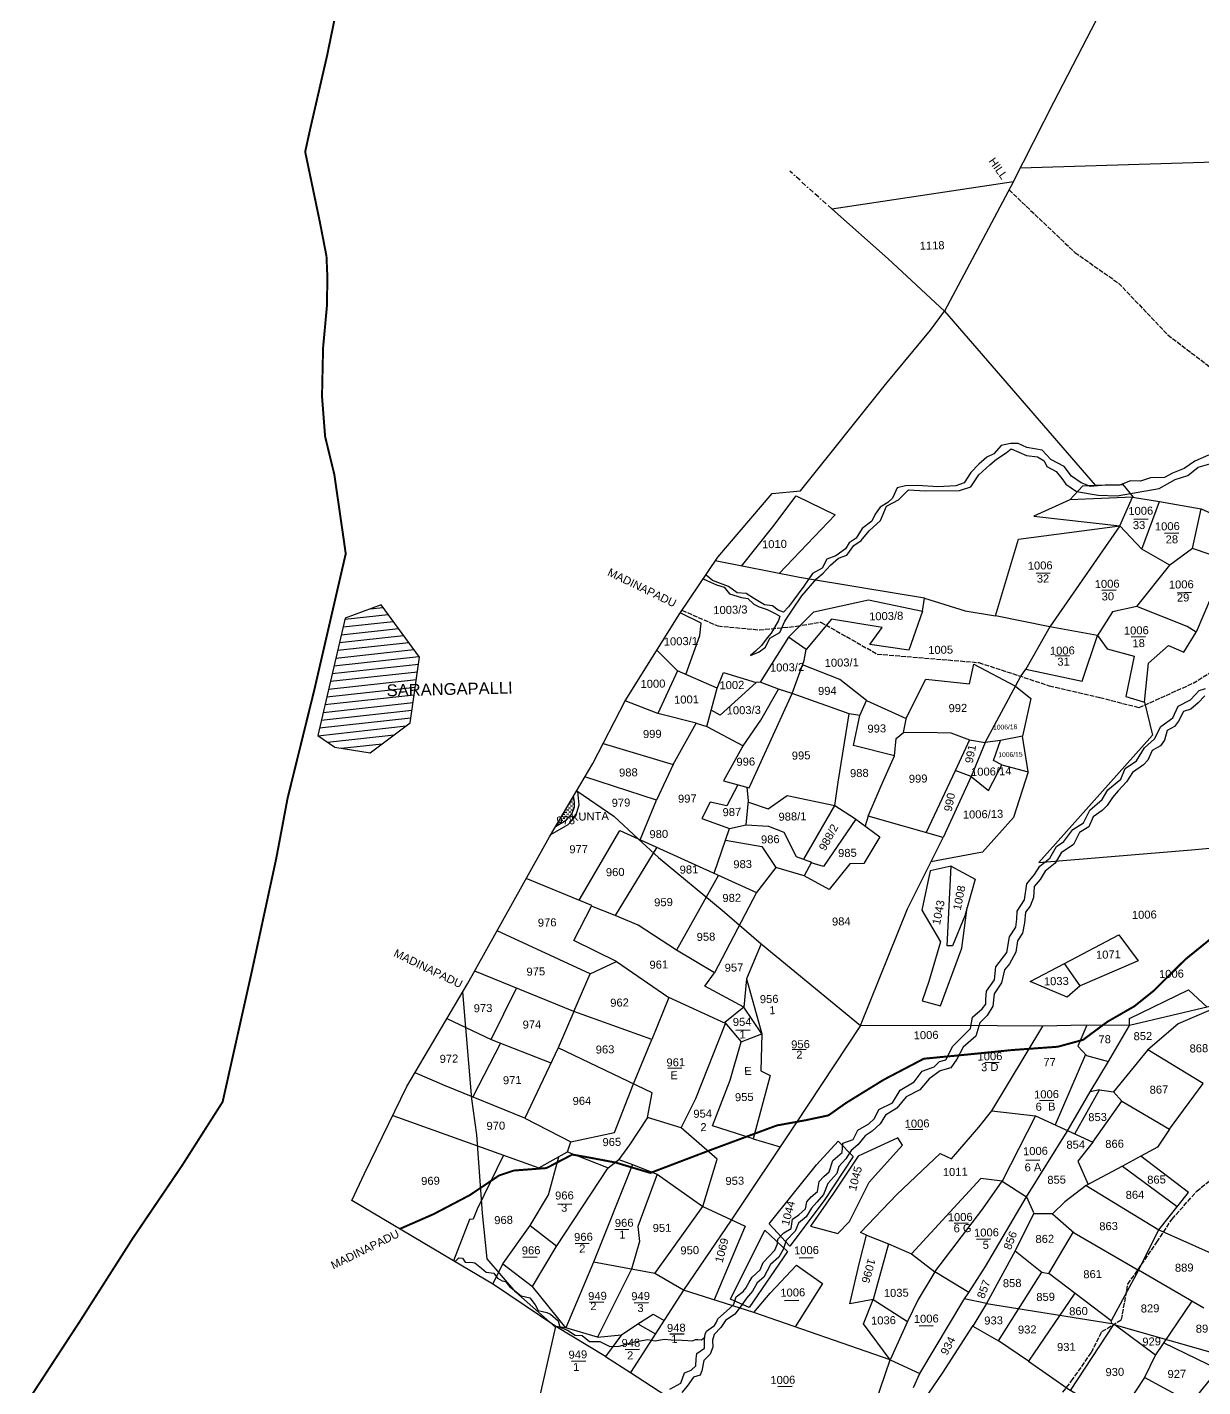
# Model space of a CAD drawing. Header units: millimetres. Extents: x 364796 to 377572, y 1836794 to 1850679.
# Drawn here: x 369219 to 372195, y 1841451 to 1844893 of the extents above; entities that cross this region are included whole.
import ezdxf

# ---------------------------------------------------------------- set-up
doc = ezdxf.new("R2010")
doc.units = ezdxf.units.MM
doc.linetypes.add('ACAD_ISO02W100', pattern=[15, 12, -3])
doc.linetypes.add('BORDER', pattern=[44.45, 12.7, -6.35, 12.7, -6.35, 0, -6.35])
doc.layers.add('BND', color=6, linetype='BORDER', lineweight=30)
for name, color, linetype in [('CARTTRCK', 31, 'ACAD_ISO02W100'), ('NALA', 4, 'Continuous'), ('ROAD', 1, 'Continuous'), ('ROADS', 50, 'Continuous'), ('SY.AREA', 7, 'Continuous'), ('TEXT', 7, 'Continuous'), ('VILLAGE AREA', 1, 'Continuous'), ('WATER', 4, 'Continuous')]:
    doc.layers.add(name, color=color, linetype=linetype)
doc.styles.get("Standard").update_dxf_attribs({"font": 'arial.ttf', "height": 2.5})

msp = doc.modelspace()

# ---------------------------------------------------------------- hatches: boundary and pattern name
at = {"layer": 'VILLAGE AREA'}
h = msp.add_hatch(dxfattribs=at)
h.set_pattern_fill('ANSI31', color=256, scale=6, angle=321.2909465, style=0)
h.paths.add_polyline_path([(370115.1, 1843430.7), (370023.9, 1843397), (369954.5, 1843099.8), (369998.1, 1843070.1), (370087.4, 1843056.2), (370188.5, 1843131.5), (370212.3, 1843297.9)])
at = {"layer": 'WATER'}
h = msp.add_hatch(dxfattribs=at)
h.set_pattern_fill('DASH', color=256, scale=1.62135, angle=1.2909, style=0)
h.set_pattern_definition([(1.29095, (368861.6305, 1841909.4825), (5.030504, 5.262456), [5.147786, -5.147786])])
h.paths.add_polyline_path([(370598, 1842901.4), (370604.8, 1842918), (370604.5, 1842931.6), (370602, 1842945.9), (370556.7, 1842869.3), (370583.3, 1842885.3)])

# ---------------------------------------------------------------- linework, layer by layer
at = {"layer": 'BND', "linetype": 'ByBlock'}
msp.add_lwpolyline([(370507.8, 1841383.8), (370557.3, 1841603.4), (370399.2, 1841709.5), (370297.9, 1841769.5), (370041.1, 1841922), (370073.1, 1841990.6), (370180, 1842210.6), (370333.6, 1842470.7), (370541.2, 1842843.1), (370650.9, 1843028.5), (370732.6, 1843187.3), (370871.2, 1843409), (370967.2, 1843551.3), (371105.1, 1843712.6), (371176.4, 1843719.7), (371392.1, 1843988.6), (371505.2, 1844126.3), (371540.7, 1844174.5), (371398.2, 1844306.8), (371255.8, 1844433.3), (371715.9, 1844502.5), (371817.6, 1844703.4), (371973.2, 1845003.7)], dxfattribs=at)
at = {"layer": 'BND'}
msp.add_lwpolyline([(371255.8, 1844433.3), (371149.6, 1844528.6)], dxfattribs=at)
at = {"layer": 'CARTTRCK'}
for points in [[(371704.5, 1844481.1), (371871, 1844323), (371981.8, 1844245.1), (372106.1, 1844114.4), (372237.9, 1844013.9), (372390.4, 1843870.6), (372511.3, 1843831.1), (372827.4, 1843779.6), (373011.7, 1843767.4), (373123.4, 1843711.4), (373207.9, 1843578.9), (373310.4, 1843507.7), (373520.6, 1843376.2), (373595.6, 1843313.9)], [(370876.5, 1843416.9), (370967.2, 1843377.2), (371072.4, 1843367.3), (371166.3, 1843376.2), (371227.4, 1843387.1), (371371, 1843305.9), (371627.8, 1843284.5), (371806.3, 1843225.8), (371933.8, 1843196), (372033.8, 1843170.5), (372170.1, 1843232.2), (372297.8, 1843311.3), (372714.6, 1843331.6), (373025.3, 1843337.2), (373116, 1843347.7), (373245.1, 1843304.3), (373308.2, 1843229.5), (373438.2, 1843266.4), (373485.1, 1843243), (373551.7, 1843191.4)], [(371831.6, 1841425.2), (371862.8, 1841465.3), (371912.9, 1841537.7), (371939.6, 1841590.5), (371989.2, 1841620.7), (372005.4, 1841710.6), (372078.9, 1841816.8), (372117, 1841875.2), (372179.5, 1841945.8), (372246.8, 1842001.2)]]:
    msp.add_lwpolyline(points, dxfattribs=at)
at = {"layer": 'NALA'}
for points in [[(370930, 1843496.2), (370948.5, 1843488.2), (370963.6, 1843481.1), (370983.3, 1843475.5), (370996.6, 1843458.2), (371027.2, 1843449.4), (371042.9, 1843446.4), (371058.8, 1843432.5), (371071.8, 1843425.4), (371092.2, 1843419.1), (371112.1, 1843408.7), (371124.4, 1843401.6), (371120.6, 1843390.7), (371102.4, 1843359.1), (371091.8, 1843347.4), (371078, 1843327.5), (371062.8, 1843313.6), (371050.2, 1843302.5), (371071.6, 1843311.8), (371087.6, 1843323.7), (371098.6, 1843346.2), (371124, 1843360.3), (371136.9, 1843389), (371157.2, 1843419.9), (371180.1, 1843453.5), (371217.7, 1843497.6), (371233.6, 1843510.8), (371252.1, 1843530.9), (371272.7, 1843548.9), (371293.5, 1843556.1), (371311.9, 1843580.9), (371329.9, 1843593.5), (371350, 1843618), (371379.2, 1843644.4), (371394.6, 1843680.5), (371424.7, 1843696.1), (371449.8, 1843721.7), (371492.5, 1843719.3), (371579.1, 1843719.9), (371608, 1843729.3), (371628.3, 1843760.2), (371655.5, 1843785.1), (371672.7, 1843799.7), (371697.4, 1843815.2), (371710.1, 1843825.6), (371748.8, 1843808.4), (371776.6, 1843805.6), (371793.1, 1843795.2), (371800.2, 1843781.1), (371823.5, 1843768.1), (371838.1, 1843750.9), (371847.9, 1843736.2), (371875.4, 1843717.2), (371929.7, 1843708.3), (371978.5, 1843706.7), (372084.3, 1843725.3), (372125.1, 1843747.9), (372156.7, 1843758.1), (372183.3, 1843778.9), (372224.7, 1843790.9)], [(372209.5, 1843809.8), (372174.3, 1843794.2), (372147.3, 1843775.5), (372118, 1843764.2), (372098.2, 1843753), (372062.7, 1843752.2), (372036.9, 1843743.9), (372012, 1843744.7), (371984.1, 1843733.3), (371947.9, 1843733.9), (371910.5, 1843730.3), (371886.8, 1843739.2), (371862.9, 1843756.1), (371844.3, 1843781.1), (371810.4, 1843798.4), (371788.4, 1843822), (371749.3, 1843829.2), (371727.7, 1843839.4), (371708.2, 1843839), (371684.2, 1843834.4), (371665.9, 1843813.2), (371648, 1843804.8), (371628.3, 1843786.9), (371608, 1843765.7), (371590.5, 1843739.2), (371569.8, 1843732), (371523.8, 1843729.6), (371472.8, 1843733.2), (371442.7, 1843731.8), (371421.3, 1843727.3), (371409.2, 1843700.3), (371397.3, 1843689.9), (371378.2, 1843678.1), (371365.8, 1843659.8), (371356.9, 1843642.1), (371332.5, 1843624.2), (371317.6, 1843599.1), (371299.8, 1843587.3), (371290.7, 1843572.3), (371265.6, 1843555), (371243, 1843546.5), (371231.2, 1843523.7), (371206.7, 1843509.8), (371184.7, 1843477.8), (371158.6, 1843442.4), (371146.3, 1843425.4), (371133.8, 1843412.3), (371119.7, 1843416.7), (371105.3, 1843427.8), (371085.2, 1843430.7), (371060, 1843446.2), (371038.9, 1843459.1), (371016.1, 1843461.3), (370994.3, 1843476.9), (370953.7, 1843492), (370941.4, 1843503.1), (370936.4, 1843505.6)], [(370845.6, 1841444.4), (370873.3, 1841459.5), (370882.6, 1841485.7), (370900.1, 1841492.8), (370911.8, 1841504), (370912.4, 1841521.1), (370914.3, 1841535.1), (370933.2, 1841548.5), (370933.2, 1841570.8), (370935, 1841583.8), (370939, 1841591.1), (370950.8, 1841599.7), (370958.9, 1841605.6), (370963.9, 1841614), (370966.9, 1841622.4), (370996.9, 1841648.5), (371008.1, 1841660.2), (371013.9, 1841678.5), (371031.8, 1841691.8), (371037.8, 1841700.3), (371046.8, 1841715.5), (371054.1, 1841728), (371074.5, 1841746.6), (371081.8, 1841765.4), (371097.1, 1841781.4), (371111.3, 1841796.2), (371118.2, 1841812.5), (371119.5, 1841824.4), (371134.2, 1841840.3), (371152.6, 1841851.1), (371156.2, 1841875.1), (371172.1, 1841886.3), (371189, 1841901.1), (371192.3, 1841919.3), (371203.4, 1841931.5), (371219.7, 1841944.8), (371223.8, 1841970.4), (371236, 1841983.1), (371249.3, 1841994.8), (371258, 1842023.6), (371282.4, 1842043.8), (371283.5, 1842067.2), (371309.7, 1842076.6), (371321.8, 1842100.1), (371349.5, 1842116.8), (371364.2, 1842130.1), (371375.2, 1842152.7), (371409.6, 1842169.5), (371429.1, 1842202.1), (371464.5, 1842222.7), (371484.6, 1842250.1), (371514.5, 1842261.1), (371528.4, 1842274.2), (371544.5, 1842278.2), (371562.4, 1842312.9), (371584.2, 1842335.2), (371606.6, 1842357.5), (371612.1, 1842386.7), (371636.1, 1842408), (371645.7, 1842419.6), (371645.4, 1842431.5), (371647.1, 1842452.7), (371667.3, 1842480.7), (371671.2, 1842514), (371699, 1842550.4), (371705.3, 1842590), (371721.4, 1842614.7), (371724.2, 1842634.9), (371724.7, 1842655.2), (371743.8, 1842683.6), (371749.2, 1842724.2), (371768.9, 1842747.5), (371782.4, 1842768.6), (371807.9, 1842789.4), (371824.4, 1842818.3), (371843, 1842831.1), (371865.7, 1842861.7), (371892.8, 1842878.4), (371909.2, 1842910.9), (371940.3, 1842937.6), (371954.8, 1842962.3), (371987.5, 1842989), (371998.3, 1843016.2), (372027, 1843035.5), (372047.2, 1843068.6), (372072.7, 1843090.9), (372088.6, 1843122.4), (372119.2, 1843144.9), (372132.6, 1843173.8), (372163.4, 1843190), (372185.7, 1843213.4), (372201.7, 1843218.9)], [(372200.4, 1843200), (372182.8, 1843182.2), (372164.5, 1843166.3), (372145.9, 1843160.7), (372133, 1843136), (372122.9, 1843122.2), (372105, 1843112), (372097.7, 1843087.9), (372087.6, 1843073.2), (372066.6, 1843061.8), (372055.7, 1843037.7), (372044.6, 1843025.5), (372016.8, 1843006.3), (372001.7, 1842982.1), (371981, 1842959.8), (371966.3, 1842942.9), (371952.7, 1842922.8), (371940.5, 1842909.6), (371917, 1842893.5), (371906.7, 1842868.3), (371882.6, 1842854.3), (371867.7, 1842823.9), (371836.5, 1842802.4), (371820.8, 1842776.3), (371795.8, 1842756), (371782.8, 1842735.4), (371768.1, 1842717.5), (371766.6, 1842689.4), (371757.8, 1842667.4), (371746.2, 1842652.6), (371743.7, 1842625.1), (371738.5, 1842599.6), (371725.4, 1842580.1), (371721.4, 1842550.9), (371705.9, 1842521.5), (371692.8, 1842506.7), (371685.7, 1842473.3), (371667.1, 1842445.4), (371663.2, 1842414.2), (371649.1, 1842391), (371630.2, 1842372.5), (371620.1, 1842338.6), (371588, 1842310.9), (371572, 1842280.4), (371556.9, 1842258.3), (371530.1, 1842250.9), (371502, 1842230.6), (371478.2, 1842202.5), (371443.8, 1842184.6), (371420.3, 1842155.7), (371392.1, 1842138.5), (371378.1, 1842116.4), (371358.2, 1842098.3), (371339.8, 1842085.9), (371321.6, 1842063.2), (371304.8, 1842049.3), (371291.3, 1842027.7), (371273.5, 1842008.7), (371268.7, 1841990.4), (371245.7, 1841965), (371234.4, 1841937.2), (371217.7, 1841917.7), (371204.5, 1841902.8), (371191, 1841880.7), (371171.6, 1841865.2), (371163.2, 1841844.3), (371140.4, 1841821), (371132.6, 1841797.9), (371122.1, 1841779), (371100.2, 1841760.4), (371083.6, 1841728.4), (371066.8, 1841713.5), (371054.8, 1841692.5), (371040.2, 1841675), (371026, 1841656), (371009.9, 1841634.4), (370986.4, 1841618.8), (370974.8, 1841600.4), (370957.6, 1841582.8), (370954.2, 1841568.8), (370954.7, 1841550.6), (370947.8, 1841532.8), (370931.9, 1841517.1), (370926.8, 1841491), (370922.4, 1841480), (370905.9, 1841475), (370889.8, 1841451.8), (370876.1, 1841435.9)], [(370301.9, 1841767.1), (370311.3, 1841777.1), (370320.7, 1841776.7), (370328, 1841766.3), (370346.8, 1841765.5), (370352.1, 1841764.5), (370368.8, 1841751.4), (370381.3, 1841740.5), (370400.2, 1841738), (370409.8, 1841726), (370421.7, 1841719.2), (370430, 1841717), (370439.6, 1841704.9), (370469.5, 1841681), (370491.3, 1841675.6), (370505.2, 1841657.8), (370512.5, 1841643.9), (370534.4, 1841638.5), (370543.8, 1841634.1), (370563, 1841617.5), (370567.2, 1841601.3), (370586.7, 1841593.6), (370606.3, 1841581.7), (370623.9, 1841580.9), (370642.5, 1841564.9), (370668.3, 1841565.5), (370694.3, 1841552.6), (370717.8, 1841553.2), (370757.4, 1841564.6), (370790.1, 1841570), (370809, 1841566.9), (370831.7, 1841571.5), (370848.8, 1841569.6), (370877, 1841569), (370891.1, 1841567.6), (370902.8, 1841567.3), (370910.9, 1841570.4), (370917.4, 1841570.5), (370925.6, 1841569.6), (370934, 1841576.5)]]:
    msp.add_lwpolyline(points, dxfattribs=at)
at = {"layer": 'ROAD'}
msp.add_lwpolyline([(370556.8, 1841601.2), (370455.9, 1841689.9), (370383.3, 1841774.9), (370371.2, 1841890.4), (370357.3, 1842088.6), (370345, 1842180.1), (370321.7, 1842450.7)], dxfattribs=at)
at = {"layer": 'ROADS', "color": 40, "const_width": 5}
for points in [[(369116.3, 1841258), (369234.1, 1841435), (369352, 1841615.6), (369486.8, 1841827.2), (369612.1, 1842012.2), (369713.9, 1842172.2), (369788.6, 1842506.3), (369849.6, 1842788.7), (369878.2, 1842940.6), (369945.5, 1843213.6), (370025.5, 1843560.2), (369996.5, 1843760.9), (369973.2, 1843857), (369965.4, 1843958.4), (369968.1, 1844081.4), (369977.8, 1844186.9), (369979, 1844260), (369976.7, 1844313.5), (369959.8, 1844400.8), (369922.8, 1844577.8), (369935.6, 1844636.2), (369978, 1844820.2), (370012, 1844985.7)], [(372249.3, 1842612.8), (372151.3, 1842533.4), (372070, 1842452.9), (372021.3, 1842414), (371953.3, 1842374.9), (371891.7, 1842329.1), (371827.9, 1842311.7), (371712.2, 1842303.3), (371587.5, 1842290.8), (371488.6, 1842281.3), (371387.1, 1842228.1), (371291.5, 1842169.1), (371247.4, 1842137.9), (371190.1, 1842125.7), (371116.8, 1842112.4), (370953.5, 1842051.9), (370796.4, 1841992.1), (370708.3, 1842018.5), (370639.5, 1842031.5), (370598.9, 1842038.6), (370533.4, 1842004.4), (370451.2, 1841998.2), (370413.6, 1841985.7), (370339.6, 1841936), (370248.2, 1841888), (370161.9, 1841850.2)]]:
    msp.add_lwpolyline(points, dxfattribs=at)
at = {"layer": 'SY.AREA'}
for points in [[(371733.6, 1844537.5), (372990.2, 1844575.8), (373125.9, 1844555.7), (376143, 1844718.4)], [(371715.9, 1844502.5), (371540.7, 1844174.5), (371922.1, 1843733.5), (371992.2, 1843735.1), (372018.5, 1843703.4), (371858.3, 1843696.4), (371890.9, 1843731.7), (371922.1, 1843733.5)], [(371027.6, 1843528.7), (371106.5, 1843628.2), (371165.8, 1843706.5), (371264.6, 1843658.4), (371122.4, 1843509.7)], [(371858.3, 1843696.4), (371766.9, 1843655.5), (371984.5, 1843630.3), (372017.3, 1843703.3), (372085.5, 1843692.7), (372190.6, 1843673.9), (372305.3, 1843622), (372255.9, 1843544.1), (372168.4, 1843573.3), (372190.6, 1843673.9)], [(372168.4, 1843573.3), (372111.4, 1843530.9), (372040.4, 1843571.5), (372085.5, 1843692.7)], [(372040.4, 1843571.5), (371984.5, 1843630.3), (371807.7, 1843375), (371670.1, 1843403), (371728.1, 1843596.7), (371984.5, 1843630.3)], [(372255.9, 1843544.1), (372177.7, 1843361.8), (372155.1, 1843375.8), (372028.2, 1843426.3), (372111.4, 1843530.9)], [(371485.1, 1843414.9), (371490.4, 1843447.3), (371332, 1843473.8), (371173.6, 1843499.5), (370960.9, 1843542)], [(371146.2, 1843348.7), (371210.1, 1843413.2), (371348.5, 1843443.4), (371485.1, 1843414.9), (371450.5, 1843315.8), (371351.8, 1843330.1), (371383.1, 1843373.6), (371254.9, 1843394.7), (371190.5, 1843317.4)], [(371490.4, 1843447.3), (371593.4, 1843415.8), (371670.1, 1843403)], [(370886.6, 1843253.8), (370921.7, 1843352.6), (370924.8, 1843384.2), (370872, 1843410.3)], [(372028.2, 1843426.3), (371966.1, 1843412.7), (371928.5, 1843352.9), (371807.7, 1843375), (371746.7, 1843267.6), (371889.9, 1843237.4), (371928.5, 1843352.9), (371952.6, 1843318.9), (372021, 1843300.5), (371999.9, 1843198.8), (372047, 1843184), (372057, 1843283.2), (372108.3, 1843327.7), (372146.6, 1843310.8), (372177.7, 1843361.8)], [(371185.2, 1842786.2), (371263.1, 1842922.4), (371271.5, 1842981.2), (371299.4, 1843155), (371155.3, 1843205.9), (371185.9, 1843289.9), (371190.5, 1843317.4), (371146.2, 1843348.7), (371074.2, 1843234.8)], [(370912.5, 1843131.3), (370939.7, 1843122.9), (370965.3, 1843219.6), (370865.1, 1843263.1), (370813, 1843316)], [(371343.7, 1843188.7), (371276, 1843241.2), (371181.8, 1843278.8)], [(371437, 1843107.3), (371444.7, 1843145.4), (371493.9, 1843242.2), (371604.5, 1843230.2), (371614.9, 1843280.2), (371720.8, 1843224.8), (371759.4, 1843193.1), (371738.5, 1843097.7), (371682.6, 1843087.5)], [(370865.1, 1843263.1), (370815, 1843155.4)], [(370939.7, 1843122.9), (371031.2, 1843073.9), (371076.4, 1843138.8), (371121.2, 1843217.1), (371074.2, 1843234.8), (371064.2, 1843234.1)], [(370965.3, 1843219.6), (370981.7, 1843259.3), (371064.2, 1843234.1), (370973.1, 1843151.5), (370950.5, 1843163.8)], [(371608.8, 1842996.3), (371652.6, 1842960.5), (371686.3, 1843025.6), (371665.4, 1843036.6), (371682.6, 1843087.5), (371643.7, 1843082.1), (371679, 1843147.9), (371733.6, 1843248.4), (371746.7, 1843267.6)], [(371032.6, 1843075.9), (370981.4, 1842984.9), (371046.4, 1842966.9), (371155.3, 1843205.9), (371121.2, 1843217.1)], [(370854.6, 1843026), (370912.5, 1843131.3), (370815, 1843155.4), (370732.6, 1843187.3)], [(371326.6, 1843150.6), (371343.7, 1843188.7), (371444.2, 1843142.9)], [(372047, 1843184), (372067.8, 1843101), (371779.8, 1842777.9), (372166.5, 1842810), (372434.3, 1842834.9)], [(371414.5, 1843048.6), (371310.3, 1843074.7), (371326.6, 1843150.6), (371299.4, 1843155)], [(371347.8, 1842895.3), (371380.5, 1842972), (371414.5, 1843048.6), (371418.9, 1843092.3), (371437, 1843107.3), (371489.1, 1843108.4), (371557.3, 1843106.2), (371604.5, 1843088.8), (371567.9, 1843010.7), (371494.7, 1842853.9)], [(371686.3, 1843025.6), (371752.8, 1843007.6), (371738.5, 1843097.7)], [(370677.2, 1843079.7), (370854.6, 1843026), (370812.3, 1842935.7)], [(371604.5, 1843088.8), (371643.7, 1843082.1), (371608.8, 1842996.3), (371568.2, 1843011.3)], [(370771.1, 1842835.9), (370812.3, 1842935.7), (370631, 1842994.9)], [(371752.8, 1843007.6), (371715.5, 1842892.1), (371637, 1842804.6), (371506.7, 1842780.2)], [(371608.8, 1842996.3), (371537.5, 1842841.9)], [(370610.2, 1842959.7), (370703.7, 1842895.3), (370766, 1842838.2), (370817.2, 1842790.6), (370978.6, 1842657.3), (371076.8, 1842572.5), (371040.2, 1842483.2), (371033.4, 1842411.8), (370934.1, 1842465), (370959, 1842499.2)], [(371017.9, 1842974.8), (370990.3, 1842921.5), (370948, 1842931.1), (370926.4, 1842890), (370996.8, 1842864.6), (371038.7, 1842873.8), (371044.9, 1842934.8), (371041.3, 1842968.3)], [(370544.5, 1842848.7), (370588.6, 1842874.6), (370607.5, 1842896.6), (370616.2, 1842924), (370612.9, 1842957.9)], [(371044.5, 1842931), (371094.9, 1842914.1), (371143, 1842948.2), (371263.1, 1842922.4), (371313.4, 1842890.5), (371377.6, 1842843.1), (371337, 1842775.4), (371301, 1842774.6), (371249.1, 1842709.6), (371185.9, 1842744.2), (371114.1, 1842765.1), (371065.2, 1842702.6)], [(371076.8, 1842572.5), (371328.4, 1842365.2), (371447.1, 1842661.1), (371537.5, 1842841.9), (371347.8, 1842895.3), (371340, 1842870.9)], [(370616.5, 1842682.6), (370719, 1842859.5), (371065.2, 1842702.6), (370959, 1842499.2), (370862.4, 1842556.2), (370765.5, 1842619.7), (370707.6, 1842644.3), (370647.3, 1842667.4)], [(370958.1, 1842751.1), (370996.8, 1842864.6)], [(371038.7, 1842873.8), (371095.9, 1842870.6), (371134.6, 1842854.9), (371165.3, 1842793.3), (371204.7, 1842779.2), (371185.9, 1842744.2)], [(371316.6, 1842888.2), (371235.1, 1842768.2), (371203.6, 1842777.2)], [(370986.8, 1842835.1), (371078.3, 1842818.4), (371114.1, 1842765.1)], [(370812.7, 1842817), (370707.6, 1842644.3)], [(371556.5, 1842769.4), (371618.5, 1842735.6), (371592.3, 1842643.1), (371561, 1842567.4), (371548, 1842567.1), (371557.5, 1842768.8), (371504.6, 1842757.5), (371483.9, 1842657.5), (371530.9, 1842577.4), (371501, 1842477.2), (371484.5, 1842427.5), (371530.7, 1842415.5), (371584.9, 1842561.4), (371598.2, 1842664)], [(370710.9, 1842527.6), (370603.2, 1842580.7), (370648.4, 1842669.6), (370482.2, 1842737.3)], [(370969.3, 1842746), (370862.4, 1842556.2)], [(370602.5, 1842400.8), (370644, 1842496.5), (370408.5, 1842605.1)], [(371758, 1842476.7), (371844.9, 1842522.7), (371981.9, 1842595), (372031.4, 1842528.9), (371884.2, 1842466.3), (371844.9, 1842522.7)], [(372486.3, 1842599.9), (372545.3, 1842573.4), (372473.3, 1842481.1), (372223.8, 1842416.1), (372009.1, 1842365.2), (372009.6, 1842382.8), (372159, 1842455.5), (372206.3, 1842412)], [(370644, 1842496.5), (370710.9, 1842527.6), (370843.5, 1842436.2), (370800.5, 1842330.3)], [(370602.5, 1842400.8), (370351.8, 1842503.3)], [(371040.2, 1842483.2), (371078.5, 1842344.3), (371033.4, 1842411.8), (370985.2, 1842372.7), (371026.1, 1842323.7), (371078.5, 1842344.3), (371076, 1842250.4), (371099.4, 1842238.9), (371056.7, 1842078.8), (371125, 1842058.5)], [(371884.2, 1842466.3), (371851.5, 1842436.9), (371758, 1842476.7)], [(370281.7, 1842382.9), (370393.9, 1842330.2), (370457.7, 1842460)], [(370874.3, 1842105.9), (370911.8, 1842181), (370986.9, 1842370.7), (370843.5, 1842436.2)], [(370789.4, 1842132.7), (370801, 1842194.9), (370562.9, 1842309.2), (370479, 1842130.6), (370595.1, 1842071.2), (370705.8, 1842094.1), (370753.6, 1842217.7), (370800.5, 1842330.3), (370602.5, 1842400.8), (370562.9, 1842309.2)], [(372214.9, 1842405.3), (372132.8, 1842369.6), (372054.7, 1842303.1), (371969.1, 1842197.6), (371990, 1842174), (372110.2, 1842103.3), (372195.6, 1842219), (372055.9, 1842304.2)], [(371462.2, 1841448.6), (371479, 1841484.6), (371589.7, 1841671.2), (371602.2, 1841689.1), (371645.2, 1841754.8), (371748.8, 1841931.8), (371851.5, 1842097), (371909.6, 1842197.9), (371956.1, 1842273.9), (372009.1, 1842365.2), (371896.6, 1842366), (371790.1, 1842363.6), (371674.4, 1842364.7), (371328.4, 1842365.2), (371163.6, 1842116.3), (371001.1, 1841872.4), (370880.8, 1841695.2), (370746.6, 1841486.7), (371195.9, 1841193.7)], [(371661, 1842149.1), (371790.1, 1842363.6)], [(371901.4, 1842365.9), (371878.4, 1842313.4), (371900.7, 1842289.8), (371956.1, 1842273.9)], [(370417.5, 1842320.9), (370347.3, 1842184.4)], [(370393.9, 1842330.2), (370544.9, 1842270.9)], [(371056.7, 1842078.8), (370954.1, 1842111.6), (370998.7, 1842227.4), (371026.1, 1842323.7)], [(371898.3, 1842292.3), (371821.5, 1842113.6)], [(370479, 1842130.6), (370275.5, 1842213.8), (370200.8, 1842245.8)], [(371870.9, 1842090.8), (371933.4, 1842202.6), (371969.1, 1842197.6)], [(371933.4, 1842202.6), (371909.6, 1842197.9)], [(371916.3, 1842069.8), (371990, 1842174)], [(370144.7, 1842137.9), (370514.5, 1842005.2), (370587, 1842045.4), (370595.1, 1842071.2)], [(370807.7, 1841737.1), (370929.5, 1841907), (370965.9, 1842026.8), (370874.3, 1842105.9), (370789.4, 1842132.7), (370743.7, 1842063.2), (370716.6, 1842026.2)], [(371343.2, 1841834.4), (371328.4, 1841841.3), (371420.7, 1841937.2), (371499.5, 1842013), (371530.2, 1842041), (371558.4, 1842027.7), (371627.8, 1842108.3), (371661, 1842149.1), (371771, 1842137), (371686.7, 1841971.1)], [(371771, 1842137), (371916.3, 1842069.8), (371878.7, 1842021.7), (371904.9, 1841962.8)], [(372110.2, 1842103.3), (372080.4, 1842057.1), (372037.7, 1842034.3)], [(371149.4, 1841806.4), (371097.5, 1841863), (371217.3, 1842012.7), (371271.8, 1842072.4), (371309.9, 1842034), (371236.6, 1841922), (371149.4, 1841806.4)], [(371300.3, 1841868.9), (371350, 1841968.4), (371434.4, 1842062.1), (371422.7, 1842081.1), (371322.6, 1842034.3), (371260.1, 1841941.2), (371201.5, 1841857.4), (371271.1, 1841838.4), (371300.3, 1841868.9)], [(370424.8, 1842037.4), (370358.2, 1841900.7), (370347.8, 1841875.3), (370339.1, 1841874.4), (370297.9, 1841769.5)], [(370492.6, 1841858.7), (370538.9, 1841936.4), (370565.2, 1842033.3)], [(370587, 1842045.4), (370689.3, 1842004.8)], [(372083.5, 1841848.4), (372158.3, 1841942.6), (372037.7, 1842034.3), (371991.9, 1842009.2), (372129.9, 1841906.9)], [(371341.7, 1841338.6), (371403.4, 1841518.5), (371058.1, 1841639.1), (370880.8, 1841695.2), (370807.7, 1841737.1), (370653, 1841766.2), (370582.6, 1841599.9), (370497.8, 1841704.4), (370558.5, 1841804.8), (370689.3, 1842004.8), (370716.6, 1842026.2), (370751.2, 1842013.1), (370813.8, 1841988.6), (370929.5, 1841907), (371036.2, 1841857.6), (370957.6, 1841670.9)], [(370751.2, 1842013.1), (370653, 1841766.2)], [(371991.9, 1842009.2), (371899.5, 1841959.9), (372083.5, 1841848.4)], [(370813.8, 1841988.6), (370764.7, 1841856.4), (370769.2, 1841818.8), (370748.7, 1841748.2), (370662.8, 1841576), (370582.6, 1841599.9), (370557.3, 1841603.4)], [(371398.9, 1841812.3), (371457.3, 1841787.1), (371516.3, 1841741.5), (371638.4, 1841901.5), (371686.7, 1841971.1), (371748.8, 1841931.8), (371766.5, 1841891.8)], [(371686.7, 1841971.1), (371632.7, 1841977.8), (371457.3, 1841787.1)], [(371899.5, 1841959.9), (371845.5, 1841918.9), (371814.7, 1841888.6), (371869.5, 1841840.8), (372032.1, 1841745.5), (371962.5, 1841617.2), (371805.1, 1841737.6), (371867.5, 1841842.6)], [(370423.5, 1841761.9), (370492.6, 1841858.7), (370559.6, 1841806.4)], [(371814.7, 1841888.6), (371766.5, 1841888.5), (371719.6, 1841794.9), (371787.5, 1841740.9), (371805.1, 1841737.6)], [(370999, 1841672.3), (371086.6, 1841847.3), (371143.5, 1841793.6), (371046.5, 1841651.1), (370999, 1841672.3)], [(371360.8, 1841671.5), (371301.2, 1841660.9), (371326.1, 1841765.1), (371343.2, 1841834.4), (371398.9, 1841812.3), (371360.8, 1841671.5)], [(372197.6, 1841650.1), (372032.1, 1841745.5), (372083.5, 1841848.4), (372261.4, 1841769.1)], [(371719.6, 1841794.9), (371647.5, 1841661.9), (371964.5, 1841610.7), (371962.5, 1841617.2)], [(370397.7, 1841710.4), (370423.5, 1841761.9), (370497.8, 1841704.4)], [(371058.1, 1841639.1), (371099.5, 1841687.5), (371166.6, 1841758.3), (371232, 1841712.2), (371163.1, 1841602.4)], [(371602.2, 1841689.1), (371516.3, 1841741.5), (371474, 1841671.4), (371447.3, 1841615.6), (371403.4, 1841518.5), (371479, 1841484.6)], [(371870.8, 1841687.4), (371753.6, 1841515.7), (371677.4, 1841566.8), (371787.5, 1841740.9)], [(371403.4, 1841518.5), (371335.6, 1841610.4), (371360.8, 1841671.5), (371447.3, 1841615.6)], [(371647.5, 1841661.8), (371591, 1841673.1)], [(371647.5, 1841661.9), (371612.7, 1841604.2), (371677.4, 1841566.8)], [(372167.2, 1841667.7), (372075.5, 1841531.3), (372047.2, 1841474.2), (371977.3, 1841368.1), (371859.9, 1841441.3)], [(370764.6, 1841610.2), (370803.3, 1841634.4), (370831.5, 1841618.6)], [(370682.8, 1841527.7), (370557.3, 1841603.4)], [(370662.8, 1841576), (370723.7, 1841582.4), (370682.8, 1841527.7), (370746.6, 1841486.7)], [(370723.7, 1841582.4), (370764.6, 1841610.2), (370809.5, 1841584.4)], [(371361.7, 1841163.9), (371431.9, 1841298.6), (371501.4, 1841434.5), (371536, 1841485.4), (371613.7, 1841605.9)], [(371753.6, 1841515.7), (371859.9, 1841441.3), (371970, 1841608.5), (371964.5, 1841610.7)], [(371970, 1841608.5), (372259.6, 1841525.3)], [(371973.2, 1841607.6), (372075.5, 1841531.3)], [(372096.3, 1841562.3), (372233.8, 1841495.1), (372259.6, 1841525.3)], [(372233.8, 1841495.1), (372165.3, 1841410.3), (372047.2, 1841474.2)]]:
    msp.add_lwpolyline(points, dxfattribs=at)
at = {"layer": 'TEXT'}
for p, q in [((372020.1, 1843647.4), (372056.2, 1843648.2)), ((372098.1, 1843611.8), (372134.2, 1843612.6)), ((371772.7, 1843511.1), (371808.7, 1843512)), ((371939.2, 1843467.8), (371975.2, 1843468.7)), ((372129.9, 1843461.4), (372165.9, 1843462.3)), ((372013.8, 1843349.5), (372049.8, 1843350.4)), ((371821.3, 1843301.2), (371857.3, 1843302)), ((371013, 1842353.4), (371049.1, 1842354.2)), ((371155.2, 1842305), (371191.2, 1842305.8)), ((371643.4, 1842272.1), (371679.4, 1842273)), ((370840.4, 1842257.8), (370876.5, 1842258.6)), ((371781.4, 1842175.6), (371817.5, 1842176.4)), ((371449.9, 1842101.8), (371486, 1842102.6)), ((371746.5, 1842024.3), (371782.6, 1842025.1)), ((370562.1, 1841913.1), (370598.1, 1841913.9)), ((371565.3, 1841864.7), (371601.3, 1841865.6)), ((370706.3, 1841849), (370742.3, 1841849.8)), ((371621.8, 1841824.3), (371657.8, 1841825.1)), ((370605.8, 1841813.1), (370641.8, 1841813.9)), ((370474, 1841779.2), (370510.1, 1841780)), ((371172.8, 1841777.4), (371208.8, 1841778.2)), ((370642.7, 1841665.2), (370678.7, 1841666)), ((370755.9, 1841663.2), (370791.9, 1841664)), ((371136, 1841669), (371172, 1841669.9)), ((370846, 1841584.3), (370882.1, 1841585.1)), ((371476.6, 1841604.8), (371512.6, 1841605.6)), ((370596.9, 1841515.7), (370632.9, 1841516.6)), ((370732.8, 1841545), (370768.8, 1841545.8)), ((371119.1, 1841451.4), (371155.1, 1841452.2))]:
    msp.add_line(p, q, dxfattribs=at)
at = {"layer": 'VILLAGE AREA'}
msp.add_lwpolyline([(370115.1, 1843430.7), (370023.9, 1843397), (369954.5, 1843099.8), (369998.1, 1843070.1), (370087.4, 1843056.2), (370188.5, 1843131.5), (370212.3, 1843297.9), (370115.1, 1843430.7)], dxfattribs=at)
at = {"layer": 'WATER'}
msp.add_lwpolyline([(370556.7, 1842869.3), (370583.3, 1842885.3), (370598, 1842901.4), (370604.8, 1842918), (370604.5, 1842931.6), (370602, 1842945.9)], dxfattribs=at)

# ---------------------------------------------------------------- texts
at = {"layer": 'TEXT'}
for s, height, rotation, p in [('HILL', 20.27, 305.3926, (371651.7, 1844554.2)), ('1118', 20.27, 1.2909, (371478.4, 1844329.8)), ('1006', 20.27, 1.2909, (372006.5, 1843657.8)), ('33', 20.27, 1.2909, (372018, 1843622.1)), ('1006', 20.27, 1.2909, (372073.8, 1843618.8)), ('1010', 20.27, 1.2909, (371079.4, 1843573.7)), ('28', 20.27, 1.2909, (372101, 1843586)), ('MADINAPADU', 20.27, 334.1519, (370686.1, 1843506.1)), ('1006', 20.27, 1.2909, (371752, 1843519.4)), ('32', 20.27, 1.2909, (371774.9, 1843486.7)), ('1006', 20.27, 1.2909, (371921.5, 1843473)), ('1006', 20.27, 1.2909, (372109.1, 1843471.4)), ('30', 20.27, 1.2909, (371938.9, 1843441.6)), ('29', 20.27, 1.2909, (372129.4, 1843438.6)), ('1003/3', 20.27, 1.2909, (370956, 1843406.9)), ('1003/8', 20.27, 1.2909, (371350.4, 1843391.1)), ('1006', 20.27, 1.2909, (371995.3, 1843355)), ('1003/1', 20.27, 1.2909, (370830.7, 1843327.4)), ('18', 20.27, 1.2909, (372016.9, 1843323.1)), ('1005', 20.27, 1.2909, (371500, 1843305.9)), ('1006', 20.27, 1.2909, (371808, 1843303.9)), ('1003/2', 20.27, 1.2909, (371099.4, 1843261.2)), ('1003/1', 20.27, 1.2909, (371237.9, 1843273.3)), ('31', 20.27, 1.2909, (371826.8, 1843276.3)), ('1000', 20.27, 1.2909, (370771.8, 1843219.9)), ('1002', 20.27, 1.2909, (370971.6, 1843216.7)), ('1001', 20.27, 1.2909, (370856.7, 1843180.1)), ('994', 20.27, 1.2909, (371221.1, 1843202.2)), ('1003/3', 20.27, 1.2909, (370989.9, 1843152.8)), ('992', 20.27, 1.2909, (371551.6, 1843158.7)), ('999', 20.27, 1.2909, (370778, 1843093.1)), ('993', 20.27, 1.2909, (371346.2, 1843106.7)), ('1006/16', 12.16, 1.2909, (371664, 1843114.5)), ('991', 20.27, 78.7516, (371612.2, 1843027.9)), ('996', 20.27, 1.2909, (371014.6, 1843022.9)), ('995', 20.27, 1.2909, (371154.7, 1843038.6)), ('1006/15', 12.16, 1.2909, (371677.4, 1843044.8)), ('988', 20.27, 1.2909, (370717.5, 1842995.6)), ('988', 20.27, 1.2909, (371302.1, 1842994.1)), ('999', 20.27, 1.2909, (371451, 1842979.9)), ('1006/14', 20.27, 1.2909, (371608.4, 1842997.4)), ('979', 20.27, 1.2909, (370698.8, 1842919.1)), ('997', 20.27, 1.2909, (370866.7, 1842929.4)), ('990', 20.27, 78.7516, (371559.1, 1842905.9)), ('978', 20.27, 1.2909, (370558.8, 1842874.3)), ('KUNTA', 20.27, 1.2909, (370595.6, 1842883.9)), ('987', 20.27, 1.2909, (370979.5, 1842895.4)), ('988/1', 20.27, 1.2909, (371121.1, 1842883.8)), ('1006/13', 20.27, 1.2909, (371587.6, 1842889.2)), ('980', 20.27, 1.2909, (370794.5, 1842839.6)), ('988/2', 20.27, 61.3922, (371239.3, 1842806)), ('977', 20.27, 1.2909, (370591.7, 1842801.4)), ('986', 20.27, 1.2909, (371076.7, 1842826.3)), ('985', 20.27, 1.2909, (371271.9, 1842791.8)), ('960', 20.27, 1.2909, (370684.2, 1842743.3)), ('981', 20.27, 1.2909, (370870.8, 1842749.8)), ('983', 20.27, 1.2909, (371006.7, 1842763.4)), ('1008', 20.27, 78.7516, (371582, 1842656)), ('959', 20.27, 1.2909, (370806.4, 1842667)), ('982', 20.27, 1.2909, (370979.1, 1842677.9)), ('1043', 20.27, 78.7516, (371529.5, 1842618.8)), ('1006', 20.27, 1.2909, (372015.5, 1842635.2)), ('976', 20.27, 1.2909, (370511.9, 1842615.6)), ('984', 20.27, 1.2909, (371256.4, 1842618.4)), ('958', 20.27, 1.2909, (370913.9, 1842579.5)), ('MADINAPADU', 20.27, 334.1519, (370144.9, 1842541.8)), ('1071', 20.27, 1.2909, (371924.6, 1842534.3)), ('975', 20.27, 1.2909, (370483.2, 1842491.5)), ('961', 20.27, 1.2909, (370794.5, 1842509)), ('957', 20.27, 1.2909, (370984.8, 1842501.5)), ('1033', 20.27, 1.2909, (371792.8, 1842466.9)), ('1006', 20.27, 1.2909, (372084.2, 1842485.5)), ('956', 20.27, 1.2909, (371073.9, 1842421.9)), ('973', 20.27, 1.2909, (370349.6, 1842398.8)), ('962', 20.27, 1.2909, (370695.2, 1842412.8)), ('1', 20.3, 1.2909, (371097.9, 1842393.9)), ('974', 20.27, 1.2909, (370473.4, 1842357.4)), ('954', 20.27, 1.2909, (371005.5, 1842364.1)), ('1', 20.3, 1.2909, (371022.3, 1842332.4)), ('1006', 20.27, 1.2909, (371463.2, 1842330.4)), ('78', 20.27, 1.2909, (371931, 1842320.1)), ('852', 20.27, 1.2909, (372019.8, 1842328)), ('963', 20.27, 1.2909, (370658.4, 1842294.2)), ('956', 20.27, 1.2909, (371153.2, 1842307.3)), ('868', 20.27, 1.2909, (372161.5, 1842297)), ('972', 20.27, 1.2909, (370263.4, 1842270.8)), ('961', 20.27, 1.2909, (370837.5, 1842261.6)), ('2', 20.3, 1.2909, (371166.1, 1842281.4)), ('1006', 20.27, 1.2909, (371624.8, 1842276.6)), ('3 D', 20.27, 1.2909, (371633.7, 1842249.5)), ('77', 20.27, 1.2909, (371791.5, 1842262.2)), ('971', 20.27, 1.2909, (370423.6, 1842216.5)), ('E', 20.3, 1.2909, (370847.4, 1842229)), ('E', 20.3, 1.2909, (371034.3, 1842240)), ('1006', 20.27, 1.2909, (371768, 1842180.5)), ('867', 20.27, 1.2909, (372060.4, 1842192.5)), ('964', 20.27, 1.2909, (370599.9, 1842164.1)), ('955', 20.27, 1.2909, (371010.9, 1842173.7)), ('6  B', 20.27, 1.2909, (371771.8, 1842149.3)), ('954', 20.27, 1.2909, (370905.5, 1842131.6)), ('853', 20.27, 1.2909, (371905.1, 1842122.9)), ('970', 20.27, 1.2909, (370382, 1842100.9)), ('2', 20.3, 1.2909, (370923.4, 1842097.8)), ('1006', 20.27, 1.2909, (371440.4, 1842106.2)), ('965', 20.27, 1.2909, (370675.6, 1842059.9)), ('854', 20.27, 1.2909, (371849.8, 1842053.1)), ('866', 20.27, 1.2909, (371948.1, 1842055.2)), ('1006', 20.27, 1.2909, (371740, 1842036.8)), ('1045', 20.27, 75.245, (371316.8, 1841945.1)), ('1011', 20.27, 1.2909, (371537, 1841983.9)), ('6 A', 20.27, 1.2909, (371743.9, 1841996)), ('969', 20.27, 1.2909, (370216.6, 1841961.5)), ('953', 20.27, 1.2909, (370986.9, 1841961.5)), ('855', 20.27, 1.2909, (371801.5, 1841964.3)), ('865', 20.27, 1.2909, (372054.3, 1841964.6)), ('966', 20.27, 1.2909, (370555.6, 1841924.5)), ('864', 20.27, 1.2909, (371999.8, 1841926.2)), ('3', 20.3, 1.2909, (370570.7, 1841893.7)), ('1044', 20.27, 75.245, (371147, 1841857.2)), ('1006', 20.27, 1.2909, (371549.6, 1841869.5)), ('968', 20.27, 1.2909, (370401.6, 1841862.4)), ('966', 20.27, 1.2909, (370706.9, 1841855.1)), ('951', 20.27, 1.2909, (370802.6, 1841842.2)), ('6 G', 20.27, 1.2909, (371564.2, 1841841.5)), ('863', 20.27, 1.2909, (371933, 1841846.7)), ('MADINAPADU', 20.27, 26.3507, (369994, 1841747.5)), ('966', 20.27, 1.2909, (370603.8, 1841819.6)), ('1', 20.3, 1.2909, (370718, 1841825.8)), ('1069', 20.27, 75.245, (370979, 1841763.1)), ('1006', 20.27, 1.2909, (371616, 1841830.5)), ('856', 20.27, 69.4723, (371708.7, 1841795.6)), ('862', 20.27, 1.2909, (371771.5, 1841814.4)), ('966', 20.27, 1.2909, (370471.3, 1841785.5)), ('2', 20.3, 1.2909, (370616.5, 1841790.5)), ('950', 20.27, 1.2909, (370872.8, 1841785.6)), ('1006', 20.27, 1.2909, (371160.3, 1841785.7)), ('5', 20.3, 1.2909, (371638, 1841799.8)), ('1096', 20.27, 254.1747, (371347.7, 1841777.1)), ('889', 20.27, 1.2909, (372124.4, 1841741.7)), ('857', 20.27, 69.4723, (371641.3, 1841672.2)), ('858', 20.27, 1.2909, (371688.9, 1841702.6)), ('861', 20.27, 1.2909, (371892.6, 1841725.3)), ('949', 20.27, 1.2909, (370639.3, 1841670.1)), ('949', 20.27, 1.2909, (370748.5, 1841669.7)), ('1006', 20.27, 1.2909, (371125.7, 1841678.5)), ('1035', 20.27, 1.2909, (371387.7, 1841677.6)), ('859', 20.27, 1.2909, (371773.6, 1841667.6)), ('2', 20.3, 1.2909, (370644.7, 1841644.6)), ('3', 20.3, 1.2909, (370763.9, 1841639.8)), ('860', 20.27, 1.2909, (371856.8, 1841631.5)), ('829', 20.27, 1.2909, (372038, 1841638.5)), ('1036', 20.27, 1.2909, (371355.3, 1841608)), ('1006', 20.27, 1.2909, (371463.6, 1841612.2)), ('933', 20.27, 1.2909, (371641.9, 1841608)), ('948', 20.27, 1.2909, (370838.8, 1841589.2)), ('1', 20.3, 1.2909, (370849.7, 1841561.2)), ('932', 20.27, 1.2909, (371727.1, 1841585)), ('891', 20.27, 1.2909, (372177.3, 1841587.3)), ('948', 20.27, 1.2909, (370723.9, 1841551.2)), ('934', 20.27, 62.7475, (371547.7, 1841528.9)), ('931', 20.27, 1.2909, (371826, 1841540.9)), ('929', 20.27, 1.2909, (372042, 1841554.6)), ('949', 20.27, 1.2909, (370589.6, 1841521.7)), ('2', 20.3, 1.2909, (370737.8, 1841519.8)), ('1', 20.3, 1.2909, (370601.1, 1841490.6)), ('1006', 20.27, 1.2909, (371100.6, 1841457.2)), ('930', 20.27, 1.2909, (371948.8, 1841477.5)), ('927', 20.27, 1.2909, (372105.8, 1841472.6))]:
    msp.add_text(s, height=height, rotation=rotation, dxfattribs=at).set_placement(p)
at = {"layer": 'VILLAGE AREA'}
msp.add_text('SARANGAPALLI', height=30, rotation=1.2909, dxfattribs=at).set_placement((370129.2, 1843198.9))

doc.saveas('drawing.dxf')
